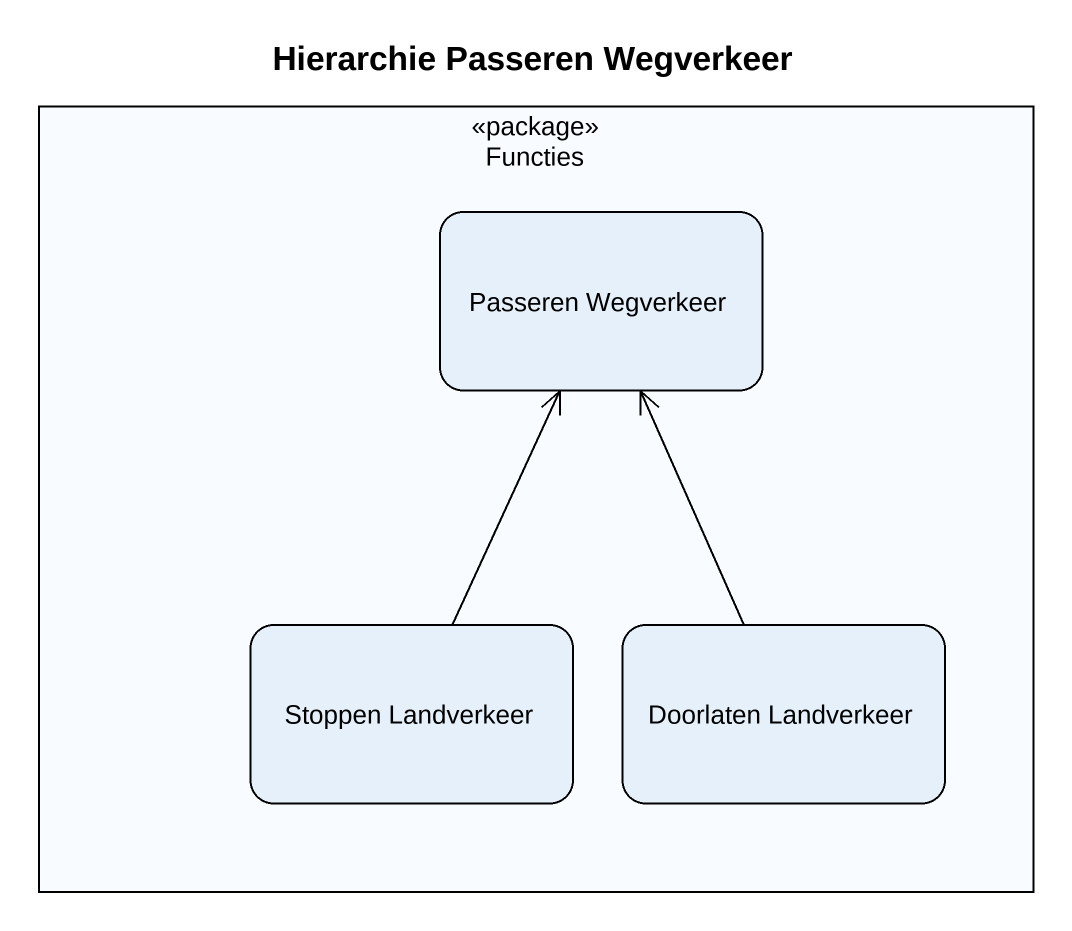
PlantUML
@startuml
title Hierarchie Passeren Wegverkeer
hide empty description
state Functies <<package>> {
  state "Passeren Wegverkeer" as Passeren_Wegverkeer
  state "Stoppen Landverkeer" as Stoppen_Landverkeer
  state "Doorlaten Landverkeer" as Doorlaten_Landverkeer
}
Stoppen_Landverkeer -up-> Passeren_Wegverkeer
Doorlaten_Landverkeer -up-> Passeren_Wegverkeer
@enduml
